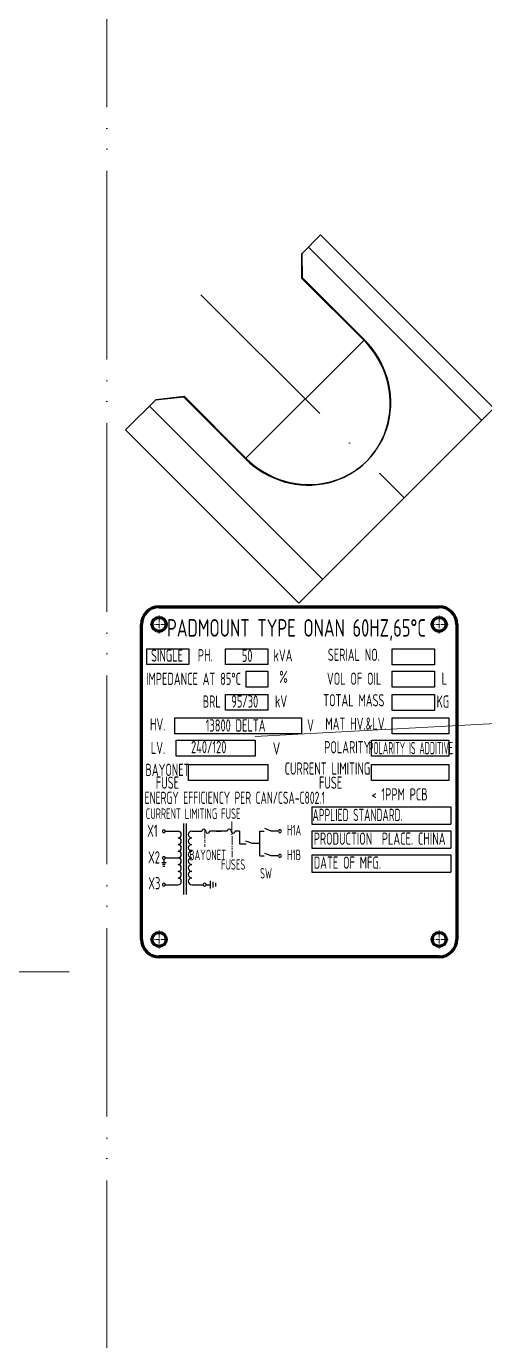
# Model space of a CAD drawing. Header units: millimetres. Extents: x 8127 to 36426, y -6229 to 13228.
# Drawn here: x 10350.8 to 10481.8, y 10937.1 to 11312.6 of the extents above; entities that cross this region are included whole.
import ezdxf
from ezdxf.enums import TextEntityAlignment as Align

# ---------------------------------------------------------------- set-up
doc = ezdxf.new("R2010")
doc.units = ezdxf.units.MM
doc.header["$LTSCALE"] = 4
doc.linetypes.add('5 双点画线', pattern=[10.5, 6.25, -1.25, 0.25, -1.25, 0.25, -1.25])
doc.linetypes.add('ACAD_ISO10W100', pattern=[18, 12, -3, 0, -3])
doc.layers.add('C00-00-00', color=7, linetype='Continuous')
doc.layers.add('标注、文本', color=3, linetype='Continuous', lineweight=25)
doc.layers.add('铁心', color=3, linetype='Continuous', lineweight=0)
doc.styles.add('pdm', font='gbenor.shx', dxfattribs={"width": 0.8, "bigfont": 'gbhzfs.shx'})

msp = doc.modelspace()

# ---------------------------------------------------------------- linework, layer by layer
at = {"layer": 'C00-00-00', "lineweight": 25}
for p, q in [((10393.29, 11115.07), (10429.45, 11115.07)), ((10393.29, 11110.54), (10393.29, 11115.07)), ((10429.45, 11115.07), (10429.45, 11110.54)), ((10429.45, 11110.54), (10393.29, 11110.54)), ((10432.41, 11089.67), (10472.06, 11089.67)), ((10432.41, 11089.67), (10432.41, 11084.7)), ((10472.06, 11089.67), (10472.06, 11084.7)), ((10432.41, 11084.7), (10472.06, 11084.7)), ((10432.41, 11082.81), (10472.06, 11082.81)), ((10432.41, 11082.81), (10432.41, 11077.84)), ((10472.06, 11082.81), (10472.06, 11077.84)), ((10432.41, 11077.84), (10472.06, 11077.84)), ((10432.41, 11075.96), (10472.06, 11075.96)), ((10432.41, 11075.96), (10432.41, 11070.99)), ((10472.06, 11075.96), (10472.06, 11070.99)), ((10432.41, 11070.99), (10472.06, 11070.99))]:
    msp.add_line(p, q, dxfattribs=at)
for points in [[(10385.27, 11134.79), (10397.29, 11134.79), (10397.29, 11130.26), (10385.27, 11130.26)], [(10407.75, 11134.79), (10419.77, 11134.79), (10419.77, 11130.26), (10407.75, 11130.26)], [(10455.34, 11134.76), (10467.37, 11134.76), (10467.37, 11130.23), (10455.34, 11130.23)], [(10413.63, 11128.4), (10419.77, 11128.4), (10419.77, 11123.87), (10413.63, 11123.87)], [(10455.34, 11128.37), (10467.37, 11128.37), (10467.37, 11123.84), (10455.34, 11123.84)], [(10407.75, 11121.75), (10419.77, 11121.75), (10419.77, 11117.22), (10407.75, 11117.22)], [(10455.34, 11121.72), (10467.37, 11121.72), (10467.37, 11117.19), (10455.34, 11117.19)], [(10455.34, 11115.07), (10471.54, 11115.07), (10471.54, 11110.54), (10455.34, 11110.54)], [(10393.63, 11108.72), (10416.23, 11108.72), (10416.23, 11104.14), (10393.63, 11104.14)], [(10449.44, 11108.72), (10471.54, 11108.72), (10471.54, 11104.14), (10449.44, 11104.14)], [(10397.16, 11101.77), (10419.77, 11101.77), (10419.77, 11097.2), (10397.16, 11097.2)], [(10449.47, 11101.77), (10471.54, 11101.77), (10471.54, 11097.2), (10449.47, 11097.2)]]:
    msp.add_lwpolyline(points, close=True, dxfattribs=at)
at = {"layer": '标注、文本', "color": 1, "linetype": 'ACAD_ISO10W100', "lineweight": 18}
for p, q in [((10373.8, 11625.95), (10373.8, 10792.74)), ((10373.8, 11487.63), (10373.8, 10704.97)), ((10400.7, 11235.94), (10458.76, 11177.88)), ((10447.38, 11223.07), (10413.41, 11189.1)), ((10196.72, 11042.56), (10363.1, 11042.56))]:
    msp.add_line(p, q, dxfattribs=at)
at = {"layer": '标注、文本'}
for p, q in [((10434.9, 11253.01), (10429.5, 11247.62)), ((10434.9, 11253.01), (10484.4, 11203.51)), ((10431.41, 11249.52), (10480.9, 11200.02)), ((10429.55, 11240.59), (10429.5, 11247.62)), ((10429.7, 11240.75), (10429.66, 11247.77)), ((10447.23, 11222.91), (10429.55, 11240.59)), ((10429.7, 11240.75), (10447.38, 11223.07)), ((10387.91, 11206.02), (10379.2, 11197.31)), ((10386.01, 11204.12), (10435.51, 11154.63)), ((10387.76, 11205.87), (10395.73, 11206.78)), ((10387.91, 11206.02), (10395.89, 11206.93)), ((10393.88, 11206.7), (10394.01, 11206.58)), ((10413.41, 11189.1), (10395.73, 11206.78)), ((10413.57, 11189.25), (10395.89, 11206.93)), ((10484.4, 11203.51), (10428.7, 11147.82)), ((10379.2, 11197.31), (10428.7, 11147.82)), ((10448.15, 11188.48), (10448, 11188.33)), ((10473.72, 11106.87), (10473.72, 11086.87)), ((10411.77, 11082.69), (10411.77, 11079.12)), ((10417.49, 11082.69), (10418.76, 11082.69)), ((10417.49, 11075.63), (10417.49, 11082.69)), ((10420.78, 11082.69), (10418.93, 11083.42)), ((10422.84, 11082.69), (10420.78, 11082.69)), ((10411.77, 11079.12), (10413.59, 11079.12)), ((10415.43, 11079.16), (10413.58, 11079.89)), ((10417.49, 11079.16), (10415.43, 11079.16)), ((10420.78, 11075.63), (10418.93, 11076.36)), ((10417.49, 11075.63), (10418.76, 11075.63)), ((10422.84, 11075.63), (10420.78, 11075.63)), ((10402.18, 11067.41), (10403.4, 11067.41)), ((10403.4, 11066.32), (10403.4, 11068.49)), ((10404.22, 11066.57), (10404.22, 11068.24)), ((10404.94, 11066.86), (10404.94, 11067.95))]:
    msp.add_line(p, q, dxfattribs=at)
at = {"layer": '标注、文本', "color": 0, "linetype": 'ByBlock', "lineweight": 70}
for p, q in [((10388.76, 11146.78), (10468.76, 11146.78)), ((10383.76, 11051.78), (10383.76, 11141.78)), ((10473.76, 11141.78), (10473.76, 11051.78)), ((10468.76, 11046.78), (10388.76, 11046.78))]:
    msp.add_line(p, q, dxfattribs=at)
at = {"layer": '标注、文本', "color": 1, "linetype": 'ACAD_ISO10W100', "lineweight": 13, "ltscale": 0.02}
for p, q in [((10388.77, 11139.2), (10388.76, 11144.35)), ((10468.77, 11139.2), (10468.76, 11144.35)), ((10386.24, 11141.77), (10391.29, 11141.78)), ((10466.24, 11141.77), (10471.29, 11141.78)), ((10388.77, 11049.2), (10388.76, 11054.35)), ((10468.77, 11049.2), (10468.76, 11054.35)), ((10386.24, 11051.77), (10391.29, 11051.78)), ((10466.24, 11051.77), (10471.29, 11051.78))]:
    msp.add_line(p, q, dxfattribs=at)
at = {"layer": '标注、文本', "color": 6, "linetype": '5 双点画线', "lineweight": 13, "ltscale": 0.1}
for p, q in [((10409.54, 11085.47), (10409.65, 11075.26)), ((10401.84, 11083.14), (10401.85, 11078.24))]:
    msp.add_line(p, q, dxfattribs=at)
at = {"layer": '标注、文本'}
for points in [[(10395.7, 11084.93), (10395.7, 11064.57)], [(10396.47, 11084.93), (10396.47, 11064.57)], [(10390.54, 11082.69), (10394.18, 11082.69)], [(10394.18, 11080.78), (10394.52, 11080.82), (10394.86, 11081.04), (10395.03, 11081.38), (10395.11, 11081.71), (10395.03, 11082.09), (10394.86, 11082.39), (10394.52, 11082.6), (10394.18, 11082.69)], [(10394.18, 11078.88), (10394.52, 11078.92), (10394.86, 11079.13), (10395.03, 11079.47), (10395.11, 11079.81), (10395.03, 11080.19), (10394.86, 11080.49), (10394.52, 11080.7), (10394.18, 11080.78)], [(10398.07, 11082.69), (10397.69, 11082.6), (10397.4, 11082.39), (10397.19, 11082.09), (10397.1, 11081.71), (10397.19, 11081.38), (10397.4, 11081.04), (10397.69, 11080.82), (10398.07, 11080.78), (10397.69, 11080.7), (10397.4, 11080.49), (10397.19, 11080.19), (10397.1, 11079.81), (10397.19, 11079.47), (10397.4, 11079.13), (10397.69, 11078.92), (10398.07, 11078.88), (10397.69, 11078.79), (10397.4, 11078.58), (10397.19, 11078.28), (10397.1, 11077.9), (10397.19, 11077.57), (10397.4, 11077.23), (10397.69, 11077.01), (10398.07, 11076.97), (10397.69, 11076.89), (10397.4, 11076.68), (10397.19, 11076.38), (10397.1, 11076), (10397.19, 11075.62), (10397.4, 11075.32), (10397.69, 11075.11), (10398.07, 11075.07)], [(10398.07, 11082.69), (10400.93, 11082.69)], [(10402.07, 11082.69), (10401.99, 11082.98), (10401.78, 11083.2), (10401.48, 11083.24), (10401.23, 11083.2), (10401.02, 11082.98), (10400.93, 11082.69)], [(10402.07, 11082.69), (10402.16, 11082.39), (10402.33, 11082.18), (10402.62, 11082.14), (10402.92, 11082.18), (10403.13, 11082.39), (10403.17, 11082.69)], [(10408.25, 11082.69), (10403.17, 11082.69)], [(10405.1, 11082.69), (10406.46, 11082.69)], [(10409.36, 11082.69), (10409.31, 11082.98), (10409.1, 11083.2), (10408.8, 11083.24), (10408.51, 11083.2), (10408.3, 11082.98), (10408.25, 11082.69)], [(10409.36, 11082.69), (10409.44, 11082.39), (10409.65, 11082.18), (10409.95, 11082.14), (10410.2, 11082.18), (10410.41, 11082.39), (10410.5, 11082.69)], [(10411.77, 11082.69), (10410.5, 11082.69)], [(10394.18, 11076.97), (10394.52, 11077.01), (10394.86, 11077.23), (10395.03, 11077.57), (10395.11, 11077.9), (10395.03, 11078.28), (10394.86, 11078.58), (10394.52, 11078.79), (10394.18, 11078.88)], [(10394.18, 11075.07), (10394.52, 11075.11), (10394.86, 11075.32), (10395.03, 11075.62), (10395.11, 11076), (10395.03, 11076.38), (10394.86, 11076.68), (10394.52, 11076.89), (10394.18, 11076.97)], [(10389.52, 11073.76), (10390.75, 11073.76)], [(10389.78, 11073.25), (10390.54, 11073.25)], [(10389.82, 11072.7), (10390.41, 11072.7)], [(10390.12, 11074.64), (10390.12, 11073.76)], [(10390.54, 11075.07), (10394.18, 11075.07)], [(10394.18, 11067.41), (10394.52, 11067.49), (10394.86, 11067.7), (10395.03, 11068), (10395.11, 11068.38), (10395.03, 11068.76), (10394.86, 11069.06), (10394.52, 11069.27), (10394.18, 11069.31), (10394.52, 11069.39), (10394.86, 11069.61), (10395.03, 11069.9), (10395.11, 11070.28), (10395.03, 11070.66), (10394.86, 11070.96), (10394.52, 11071.17), (10394.18, 11071.22), (10394.52, 11071.3), (10394.86, 11071.51), (10395.03, 11071.81), (10395.11, 11072.19), (10395.03, 11072.57), (10394.86, 11072.87), (10394.52, 11073.08), (10394.18, 11073.16), (10394.52, 11073.2), (10394.86, 11073.42), (10395.03, 11073.71), (10395.11, 11074.09), (10395.03, 11074.47), (10394.86, 11074.77), (10394.52, 11074.98), (10394.18, 11075.07)], [(10398.07, 11075.07), (10397.69, 11074.98), (10397.4, 11074.77), (10397.19, 11074.47), (10397.1, 11074.09), (10397.19, 11073.71), (10397.4, 11073.42), (10397.69, 11073.2), (10398.07, 11073.16)], [(10398.07, 11073.16), (10397.69, 11073.08), (10397.4, 11072.87), (10397.19, 11072.57), (10397.1, 11072.19), (10397.19, 11071.81), (10397.4, 11071.51), (10397.69, 11071.3), (10398.07, 11071.22)], [(10398.07, 11071.22), (10397.69, 11071.17), (10397.4, 11070.96), (10397.19, 11070.66), (10397.1, 11070.28), (10397.19, 11069.9), (10397.4, 11069.61), (10397.69, 11069.39), (10398.07, 11069.31)], [(10398.07, 11069.31), (10397.69, 11069.27), (10397.4, 11069.06), (10397.19, 11068.76), (10397.1, 11068.38), (10397.19, 11068), (10397.4, 11067.7), (10397.69, 11067.49), (10398.07, 11067.41)], [(10390.54, 11067.41), (10394.18, 11067.41)], [(10398.07, 11067.41), (10401.33, 11067.41)]]:
    msp.add_lwpolyline(points, dxfattribs=at)
for points in [[(10390.54, 11082.69), (10390.5, 11082.9), (10390.33, 11083.03), (10390.12, 11083.11), (10389.9, 11083.03), (10389.78, 11082.9), (10389.69, 11082.69), (10389.78, 11082.48), (10389.9, 11082.31), (10390.12, 11082.26), (10390.33, 11082.31), (10390.5, 11082.48)], [(10423.69, 11082.69), (10423.65, 11082.9), (10423.48, 11083.07), (10423.27, 11083.11), (10423.05, 11083.07), (10422.93, 11082.9), (10422.84, 11082.69), (10422.93, 11082.48), (10423.05, 11082.35), (10423.27, 11082.26), (10423.48, 11082.35), (10423.65, 11082.48)], [(10390.54, 11075.07), (10390.5, 11075.28), (10390.33, 11075.41), (10390.12, 11075.49), (10389.9, 11075.41), (10389.78, 11075.28), (10389.69, 11075.07), (10389.78, 11074.86), (10389.9, 11074.69), (10390.12, 11074.64), (10390.33, 11074.69), (10390.5, 11074.86)], [(10423.69, 11075.63), (10423.65, 11075.84), (10423.48, 11076.01), (10423.27, 11076.05), (10423.05, 11076.01), (10422.93, 11075.84), (10422.84, 11075.63), (10422.93, 11075.42), (10423.05, 11075.29), (10423.27, 11075.2), (10423.48, 11075.29), (10423.65, 11075.42)], [(10390.54, 11067.41), (10390.5, 11067.62), (10390.33, 11067.79), (10390.12, 11067.87), (10389.9, 11067.79), (10389.78, 11067.62), (10389.69, 11067.41), (10389.78, 11067.19), (10389.9, 11067.07), (10390.12, 11066.98), (10390.33, 11067.07), (10390.5, 11067.19)], [(10402.18, 11067.41), (10402.14, 11067.62), (10401.97, 11067.79), (10401.76, 11067.87), (10401.55, 11067.79), (10401.42, 11067.62), (10401.33, 11067.41), (10401.42, 11067.19), (10401.55, 11067.07), (10401.76, 11066.98), (10401.97, 11067.07), (10402.14, 11067.19)]]:
    msp.add_lwpolyline(points, close=True, dxfattribs=at)
at = {"layer": '标注、文本', "color": 0, "linetype": 'ByBlock', "lineweight": 70}
for centre in [(10388.76, 11141.78), (10468.76, 11141.78), (10388.76, 11051.78), (10468.76, 11051.78)]:
    msp.add_circle(centre, 2, dxfattribs=at)
for centre, start, end in [((10388.76, 11141.78), 90, 180), ((10468.76, 11141.78), 0, 90), ((10388.76, 11051.78), 180, 270), ((10468.76, 11051.78), 270, 0)]:
    msp.add_arc(centre, 5, start, end, dxfattribs=at)
at = {"layer": '标注、文本'}
for centre in [(10430.32, 11206.01), (10430.47, 11206.16)]:
    msp.add_ellipse(centre, major_axis=(-17.68, 17.68), ratio=0.956401, start_param=1.570796, end_param=4.712389, dxfattribs=at)
at = {"layer": '铁心', "lineweight": 13}
msp.add_lwpolyline([(10416.23, 11109.76), (11062.54, 11144.66), (11062.54, 11144.66)], dxfattribs=at)

# ---------------------------------------------------------------- texts
at = {"layer": '标注、文本', "style": 'pdm'}
for s, height, width, p in [('PADMOUNT TYPE ONAN 60HZ,65°C', 5, 0.8, (10427.98, 11140.76)), ('SINGLE', 3.5, 0.72, (10391.03, 11132.87)), ('PH.', 3.5, 0.72, (10401.96, 11132.94)), ('50', 3.5, 0.72, (10413.91, 11132.81)), ('kVA', 3.5, 0.72, (10424.15, 11132.91)), ('SERIAL NO.', 3.5, 0.72, (10444.39, 11133.08)), ('IMPEDANCE AT 85°C ', 3.5, 0.72, (10399.28, 11126.21)), ('%%%', 3.5, 0.72, (10424.3, 11126.78)), ('VOL OF OIL', 3.5, 0.72, (10444.47, 11126.25)), ('L', 3.5, 0.72, (10470.24, 11126.28)), ('BRL', 3.5, 0.72, (10403.8, 11119.73)), ('95/30', 3.5, 0.72, (10413.23, 11119.75)), ('kV', 3.5, 0.72, (10423.6, 11119.79)), ('TOTAL MASS', 3.5, 0.72, (10444.37, 11120.09)), ('KG', 3.5, 0.72, (10469.82, 11119.71)), ('HV.', 3.5, 0.72, (10388.37, 11113.21)), ('13800 DELTA ', 3.5, 0.72, (10411.3, 11112.9)), ('V', 3.5, 0.72, (10432, 11112.91)), ('MAT HV.&LV.', 3.5, 0.72, (10445.02, 11113.39)), ('LV.', 3.5, 0.72, (10388.46, 11106.49)), ('240/120', 3.5, 0.72, (10402.94, 11106.71)), ('V', 3.5, 0.8, (10422.3, 11106.33)), ('POLARITY', 3.5, 0.72, (10442.51, 11106.68)), ('POLARITY IS ADDITIVE', 3.5, 0.5, (10460.67, 11106.43)), ('BAYONET', 3.5, 0.72, (10391.17, 11100.21)), ('CURRENT LIMITING', 3.5, 0.72, (10436.84, 11100.59)), ('FUSE', 3.5, 0.72, (10391.14, 11096.56)), ('FUSE', 3.5, 0.72, (10437.74, 11096.56)), ('< 1PPM PCB', 3.5, 0.72, (10457.45, 11093.21)), ('ENERGY EFFICIENCY PER CAN/CSA-C802.1', 3.5, 0.67, (10410.38, 11092.24)), ('CURRENT LIMITING FUSE', 3, 0.7, (10398.48, 11087.7)), ('X1', 3.5, 0.72, (10386.85, 11082.81)), ('H1A', 3, 0.7, (10427.31, 11082.98)), ('X2', 3.5, 0.72, (10387.3, 11075.21)), ('H1B', 3, 0.7, (10427.31, 11075.92)), ('X3', 3.5, 0.72, (10387.39, 11067.83))]:
    msp.add_text(s, height=height, dxfattribs=dict(at, width=width)).set_placement(p, align=Align.MIDDLE_CENTER)
for s, width, p in [('APPLIED STANDARD.', 0.67, (10432.57, 11087.35)), ('PRODUCTION  PLACE. CHINA', 0.72, (10432.92, 11080.56)), ('DATE OF MFG.', 0.72, (10432.92, 11073.71))]:
    msp.add_text(s, height=3.5, dxfattribs=dict(at, width=width)).set_placement(p, align=Align.MIDDLE_LEFT)
at = {"layer": '标注、文本', "style": 'pdm', "width": 0.7}
for s, p in [('BAYONET', (10407.88, 11074.41)), ('FUSES', (10413.38, 11071.69)), ('SW', (10421, 11069.16))]:
    msp.add_text(s, height=3, dxfattribs=at).set_placement(p, align=Align.RIGHT)

doc.saveas('drawing.dxf')
